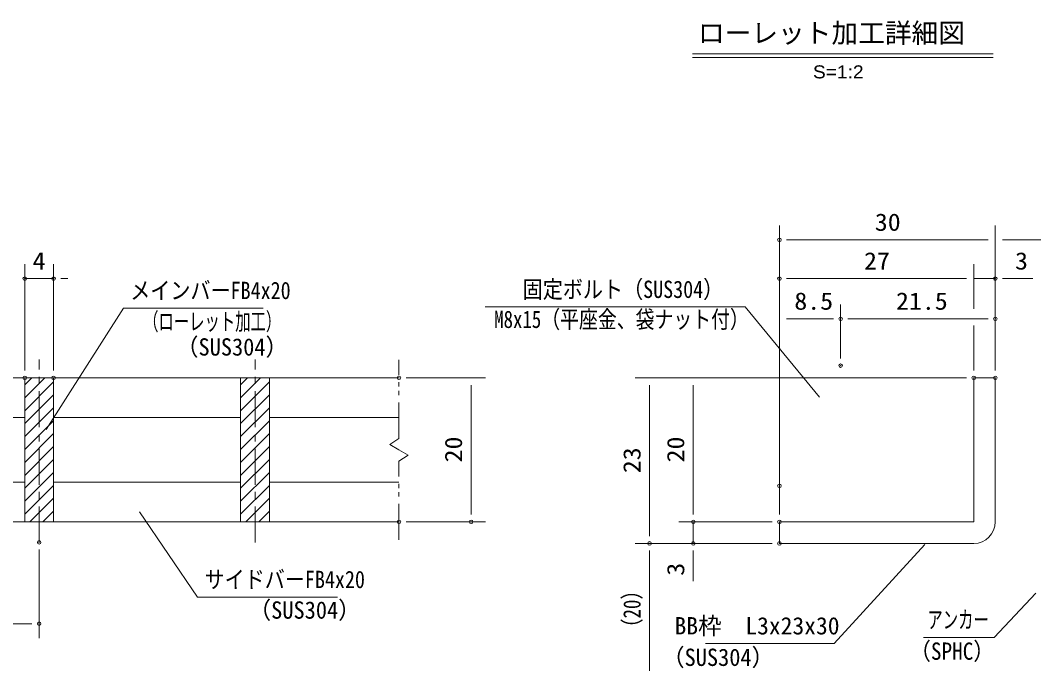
# Model space of a CAD drawing. Units: millimetres, scale not verified, with parts at other scales. Extents: x -1050 to 1050, y -742 to 742.
# Drawn here: x -359 to 346, y -467 to -15 of the extents above; entities that cross this region are included whole.
import ezdxf
from ezdxf.enums import TextEntityAlignment as Align

# ---------------------------------------------------------------- set-up
doc = ezdxf.new("R2010")
doc.units = ezdxf.units.MM
doc.header["$LTSCALE"] = 5
doc.header["$PDMODE"] = 32
doc.header["$PDSIZE"] = 2.5
doc.linetypes.add('CHAIN1', pattern=[8, 5, -1, 1, -1])
doc.linetypes.add('DOUBLE_CHAIN1', pattern=[8.8, 5, -1, 0.6, -0.6, 0.6, -1])
for name, color, linetype, lineweight in [('0-1_寸法注釈', 2, 'Continuous', 9), ('0-2_蓋', 5, 'Continuous', 9), ('0-4_DEFPOINTS', 134, 'Continuous', 9), ('0-5_ハッチング', 4, 'Continuous', 9), ('0-6_想像線', 134, 'DOUBLE_CHAIN1', 9), ('0-7_中心線', 6, 'CHAIN1', 9), ('0-8_枠', 7, 'Continuous', 9)]:
    doc.layers.add(name, color=color, linetype=linetype, lineweight=lineweight)
doc.styles.add('HG丸ｺﾞｼｯｸM-PRO', font='')
doc.styles.add('ＭＳ ゴシック', font='')
doc.styles.get('HG丸ｺﾞｼｯｸM-PRO').set_extended_font_data('HG丸ｺﾞｼｯｸM-PRO')
doc.styles.get('ＭＳ ゴシック').set_extended_font_data('MS Gothic')

msp = doc.modelspace()

# ---------------------------------------------------------------- linework, layer by layer
at = {"layer": '0-1_寸法注釈'}
for p, q in [((108.505, -38.751), (317.544, -38.751)), ((108.505, -41.251), (317.544, -41.251)), ((168.93, -358.808), (168.93, -157.974)), ((318.93, -258.808), (318.93, -157.974)), ((318.93, -258.808), (318.93, -157.974)), ((313.93, -167.974), (173.93, -167.974)), ((323.93, -167.974), (410.45, -167.974)), ((-355.45, -258.808), (-355.45, -184.9)), ((-355.45, -258.808), (-355.45, -184.9)), ((-335.45, -258.808), (-335.45, -184.9)), ((303.93, -215.763), (303.93, -184.9)), ((-355.45, -194.9), (-335.45, -194.9)), ((-330.45, -194.9), (-325.45, -194.9)), ((298.93, -194.9), (173.93, -194.9)), ((298.93, -194.9), (293.93, -194.9)), ((303.93, -194.9), (318.93, -194.9)), ((323.93, -194.9), (345.043, -194.9)), ((168.93, -333.808), (168.93, -212.796)), ((211.43, -250.341), (211.43, -212.796)), ((211.43, -250.341), (211.43, -212.796)), ((318.93, -258.808), (318.93, -212.796)), ((173.93, -222.796), (206.43, -222.796)), ((216.43, -222.796), (313.93, -222.796)), ((303.93, -258.808), (303.93, -227.366)), ((-90.45, -263.808), (-35.285, -263.808)), ((298.93, -263.808), (68.705, -263.808)), ((298.93, -263.808), (99.081, -263.808)), ((-45.285, -268.808), (-45.285, -358.808)), ((78.705, -268.808), (78.705, -373.808)), ((109.081, -268.808), (109.081, -358.808)), ((109.081, -358.808), (109.081, -353.808)), ((-90.45, -363.808), (-35.285, -363.808)), ((163.93, -363.808), (99.081, -363.808)), ((163.93, -363.808), (99.081, -363.808)), ((109.081, -363.808), (109.081, -378.808)), ((163.93, -378.808), (68.705, -378.808)), ((163.93, -378.808), (68.705, -378.808)), ((163.93, -378.808), (99.081, -378.808)), ((-345.45, -383.035), (-345.45, -444.529)), ((78.705, -467.197), (78.705, -383.808)), ((109.081, -383.808), (109.081, -404.922)), ((-490.45, -434.529), (-350.45, -434.529))]:
    msp.add_line(p, q, dxfattribs=at)
for points in [[(-189.764, -215.417), (-286.954, -215.417), (-340.465, -299.666)], [(-35.563, -214.414), (145.081, -214.414), (196.737, -277.153)], [(-138.143, -416.117), (-235.333, -416.117), (-275.643, -356.797)], [(117.643, -448.289), (207.011, -448.289), (269.883, -379.541)], [(269.059, -444.061), (318.113, -444.061), (347.077, -413.37)]]:
    msp.add_lwpolyline(points, dxfattribs=at)
at = {"layer": '0-2_蓋'}
for p, q in [((-895.45, -263.808), (-95.45, -263.808)), ((-355.45, -263.808), (-335.45, -263.808)), ((-355.45, -263.808), (-355.45, -363.808)), ((-335.45, -363.808), (-335.45, -263.808)), ((-205.45, -263.808), (-185.45, -263.808)), ((-205.45, -263.808), (-205.45, -363.808)), ((-185.45, -363.808), (-185.45, -263.808)), ((-485.45, -291.308), (-355.45, -291.308)), ((-335.45, -291.308), (-205.45, -291.308)), ((-185.45, -291.308), (-95.45, -291.308)), ((-485.45, -336.308), (-355.45, -336.308)), ((-335.45, -336.308), (-205.45, -336.308)), ((-185.45, -336.308), (-95.45, -336.308)), ((-895.45, -363.808), (-95.45, -363.808)), ((-355.45, -363.808), (-335.45, -363.808)), ((-205.45, -363.808), (-185.45, -363.808))]:
    msp.add_line(p, q, dxfattribs=at)
at = {"layer": '0-4_DEFPOINTS'}
for p in [(168.93, -167.974), (-355.45, -194.9), (-335.45, -194.9), (168.93, -194.9), (318.93, -194.9), (211.43, -222.796), (318.93, -222.796), (211.43, -255.341), (-355.45, -263.808), (-335.45, -263.808), (-95.45, -263.808), (303.93, -263.808), (318.93, -263.808), (318.93, -263.808), (168.93, -338.808), (168.93, -338.808), (-95.45, -363.808), (-45.285, -363.808), (109.081, -363.808), (168.93, -363.808), (-345.45, -378.035), (78.705, -378.808), (109.081, -378.808), (168.93, -378.808), (-345.45, -434.529)]:
    msp.add_point(p, dxfattribs=at)
at = {"layer": '0-5_ハッチング'}
for p, q in [((-355.45, -268.662), (-350.597, -263.808)), ((-355.45, -277.642), (-341.616, -263.808)), ((-355.45, -286.622), (-335.45, -266.622)), ((-205.45, -268.662), (-200.597, -263.808)), ((-205.45, -277.642), (-191.616, -263.808)), ((-205.45, -286.622), (-185.45, -266.622)), ((-355.45, -295.602), (-335.45, -275.602)), ((-205.45, -295.602), (-185.45, -275.602)), ((-355.45, -304.583), (-335.45, -284.583)), ((-205.45, -304.583), (-185.45, -284.583)), ((-355.45, -313.563), (-335.45, -293.563)), ((-205.45, -313.563), (-185.45, -293.563)), ((-355.45, -322.543), (-335.45, -302.543)), ((-205.45, -322.543), (-185.45, -302.543)), ((-355.45, -331.523), (-335.45, -311.523)), ((-205.45, -331.523), (-185.45, -311.523)), ((-355.45, -340.504), (-335.45, -320.504)), ((-205.45, -340.504), (-185.45, -320.504)), ((-355.45, -349.484), (-335.45, -329.484)), ((-205.45, -349.484), (-185.45, -329.484)), ((-355.45, -358.464), (-335.45, -338.464)), ((-205.45, -358.464), (-185.45, -338.464)), ((-351.814, -363.808), (-335.45, -347.444)), ((-201.814, -363.808), (-185.45, -347.444)), ((-342.834, -363.808), (-335.45, -356.425)), ((-192.834, -363.808), (-185.45, -356.425))]:
    msp.add_line(p, q, dxfattribs=at)
for points in [[(-335.45, -263.808), (-355.45, -263.808), (-355.45, -363.808), (-335.45, -363.808)], [(-185.45, -263.808), (-205.45, -263.808), (-205.45, -363.808), (-185.45, -363.808)]]:
    msp.add_lwpolyline(points, close=True, dxfattribs=at)
at = {"layer": '0-6_想像線'}
for p, q in [((-95.45, -305.859), (-95.45, -251.308)), ((-89.157, -317.545), (-95.45, -313.808)), ((-95.45, -321.757), (-89.157, -317.545)), ((-95.45, -376.308), (-95.45, -321.757))]:
    msp.add_line(p, q, dxfattribs=at)
msp.add_lwpolyline([(-95.45, -305.859), (-101.743, -310.072), (-95.45, -313.808)], dxfattribs=at)
at = {"layer": '0-7_中心線'}
for p, q in [((-345.45, -378.035), (-345.45, -251.106)), ((-195.45, -378.035), (-195.45, -251.106))]:
    msp.add_line(p, q, dxfattribs=at)
at = {"layer": '0-8_枠'}
for p, q in [((303.93, -263.808), (318.93, -263.808)), ((303.93, -363.808), (303.93, -263.808)), ((318.93, -263.808), (318.93, -363.808)), ((168.93, -363.808), (303.93, -363.808)), ((168.93, -363.808), (168.93, -378.808)), ((168.93, -378.808), (303.93, -378.808))]:
    msp.add_line(p, q, dxfattribs=at)
msp.add_arc((303.93, -363.808), 15, 270, 0, dxfattribs=at)

# ---------------------------------------------------------------- texts
at = {"layer": '0-1_寸法注釈', "color": 7}
for s, height, style, p in [('ローレット加工詳細図', 13.6, 'HG丸ｺﾞｼｯｸM-PRO', (112.318, -35.179)), ('BB枠\u3000L3x23x30', 12.03, 'ＭＳ ゴシック', (96.036, -445.602))]:
    msp.add_text(s, height=height, dxfattribs=dict(at, style=style)).set_placement(p, align=Align.BOTTOM_LEFT)
for s, height, style, width, p in [('S=1:2', 9.054, 'HG丸ｺﾞｼｯｸM-PRO', 1.1, (192.217, -58.547)), ('30', 12.02, 'ＭＳ ゴシック', 1.1, (235.197, -165.287)), ('4', 12.02, 'ＭＳ ゴシック', 1.1, (-350.035, -192.213)), ('27', 12.02, 'ＭＳ ゴシック', 1.1, (227.697, -192.213)), ('3', 12.02, 'ＭＳ ゴシック', 1.1, (332.62, -192.213)), ('メインバーFB4x20', 12.03, 'ＭＳ ゴシック', 0.85, (-282.177, -212.73)), ('固定ボルト（SUS304）', 12.03, 'ＭＳ ゴシック', 0.85, (-9.469, -211.937)), ('8.5', 12.02, 'ＭＳ ゴシック', 1.1, (179.263, -220.109)), ('21.5', 12.02, 'ＭＳ ゴシック', 1.1, (249.897, -220.109)), ('（ローレット加工）', 12.02, 'ＭＳ ゴシック', 0.65, (-273.177, -234.285)), ('M8x15（平座金、袋ナット付）', 12.02, 'ＭＳ ゴシック', 0.8, (-29.294, -232.77)), ('（SUS304）', 12.02, 'ＭＳ ゴシック', 0.95, (-250.33, -251.949)), ('サイドバーFB4x20', 12.03, 'ＭＳ ゴシック', 0.85, (-230.556, -413.43)), ('（SUS304）', 12.02, 'ＭＳ ゴシック', 0.95, (-199.847, -434.674)), ('アンカー', 12.02, 'ＭＳ ゴシック', 0.65, (271.765, -441.374)), ('（SUS304）', 12.02, 'ＭＳ ゴシック', 0.95, (87.418, -467.484)), ('（SPHC）', 12.03, 'ＭＳ ゴシック', 0.9, (259.404, -463.227))]:
    msp.add_text(s, height=height, dxfattribs=dict(at, style=style, width=width)).set_placement(p, align=Align.BOTTOM_LEFT)
at = {"layer": '0-1_寸法注釈', "color": 7, "style": 'ＭＳ ゴシック'}
for s, width, p in [('20', 1.1, (-47.972, -322.542)), ('20', 1.1, (106.394, -322.542)), ('23', 1.1, (76.017, -330.042)), ('3', 1.1, (106.394, -401.232)), ('（20）', 0.8, (76.017, -444.017))]:
    msp.add_text(s, height=12.02, rotation=90, dxfattribs=dict(at, width=width)).set_placement(p, align=Align.BOTTOM_LEFT)

doc.saveas('drawing.dxf')
